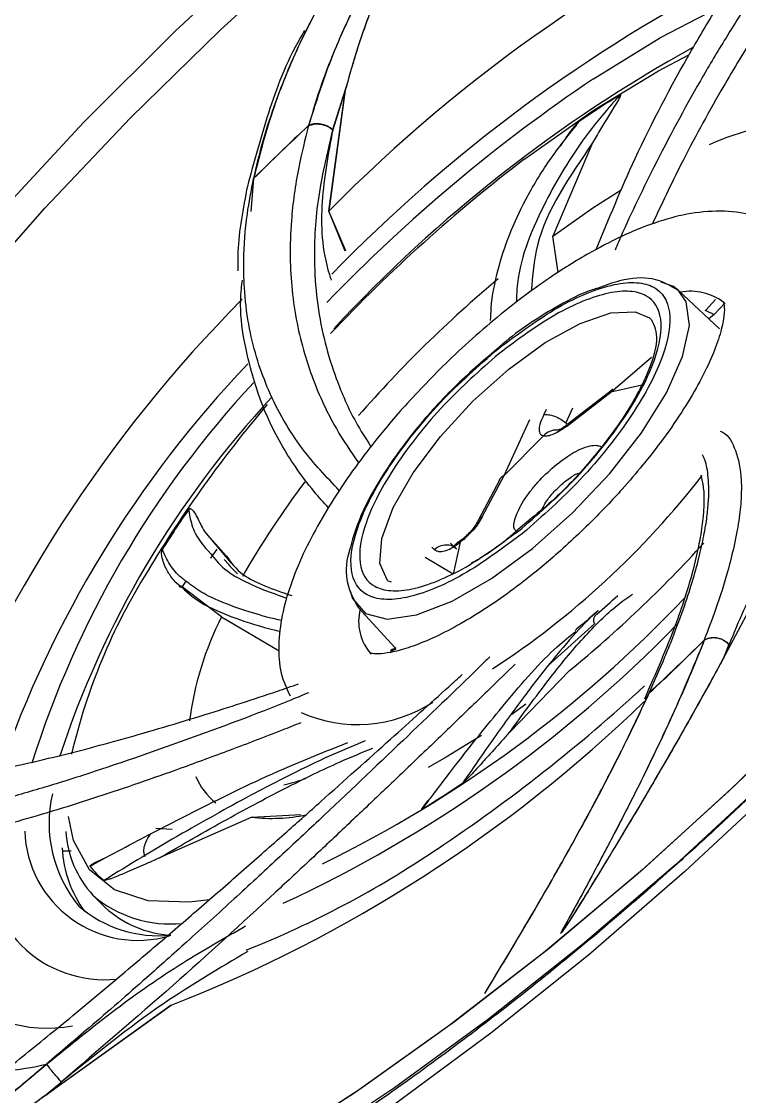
# Model space of a CAD drawing. Header units: inches. Extents: x 2 to 86, y -22 to 129.
# Drawn here: x 73.78 to 74.578, y 20.079 to 21.274 of the extents above; entities that cross this region are included whole.
import ezdxf

# ---------------------------------------------------------------- set-up
doc = ezdxf.new("R2010")
doc.units = ezdxf.units.IN
doc.header["$MEASUREMENT"] = 0
doc.layers.add('1', color=4, linetype='Continuous')
doc.layers.add('BDIM_CYAN', color=4, linetype='Continuous')

# ---------------------------------------------------------------- blocks, each defined once
blk = doc.blocks.new('2020 HS PILLOW')
at = {"layer": '1', "color": 2}
for points, knots in [([(5.8034, -0.0127), (5.5758, -0.0117), (5.1207, -0.0097), (4.4379, -0.0073), (3.7551, -0.0052), (3.0724, -0.0034), (2.3896, -0.0021), (1.7069, -0.001), (1.0241, -0.0003), (0.3414, 0), (-0.3414, 0), (-1.0241, -0.0003), (-1.7069, -0.001), (-2.3896, -0.0021), (-3.0724, -0.0034), (-3.7551, -0.0052), (-4.4379, -0.0073), (-5.1207, -0.0097), (-5.5758, -0.0117), (-5.8034, -0.0127)], [0, 0, 0, 0, 0.058824, 0.117648, 0.176472, 0.235295, 0.294119, 0.352942, 0.411765, 0.470588, 0.529412, 0.588235, 0.647058, 0.705881, 0.764705, 0.823528, 0.882352, 0.941176, 1, 1, 1, 1]), ([(5.8027, -0.0093), (4.0523, -0.005), (0.1838, 0.0045), (-3.6846, -0.0044), (-5.8027, -0.0093)], [0, 0, 0, 0, 0.452479, 1, 1, 1, 1])]:
    blk.add_open_spline(points, degree=3, knots=knots, dxfattribs=at)
blk = doc.blocks.new('2020 RHYTHM')
at = {"layer": 'BDIM_CYAN', "color": 3}
for p, q in [((71.7485, 20.0782), (71.767, 20.214)), ((71.7666, 20.2125), (71.7485, 20.0782)), ((71.767, 20.214), (71.7525, 20.1686)), ((71.7666, 20.2125), (71.7527, 20.1685)), ((72.0416, 20.154), (71.9972, 20.0505)), ((71.6648, 20.1145), (71.6615, 20.0779)), ((71.7666, 20.0335), (71.7485, 20.0782)), ((71.7672, 20.0342), (71.7485, 20.0782)), ((72.0032, 20.0098), (71.9972, 20.0505)), ((72.1826, 19.9473), (72.1371, 19.9898)), ((72.1669, 19.9677), (72.178, 19.9798)), ((72.1889, 19.9761), (72.1762, 19.963)), ((72.1048, 19.9594), (72.1071, 19.9572)), ((72.1762, 19.963), (72.1709, 19.9583)), ((72.062, 19.8768), (72.1072, 19.916)), ((72.0125, 19.8389), (72.062, 19.8768)), ((72.0641, 19.88), (72.0143, 19.8418)), ((72.098, 19.8851), (72.062, 19.8768)), ((71.9901, 19.8577), (71.9874, 19.8519)), ((72.0191, 19.8591), (72.0117, 19.8429)), ((71.9432, 19.7844), (71.9719, 19.8467)), ((72.0117, 19.8429), (72.0132, 19.8413)), ((71.9871, 19.8282), (71.9432, 19.7844)), ((71.9382, 19.7792), (71.9148, 19.735)), ((71.9188, 19.7382), (71.9432, 19.7844)), ((71.9733, 19.7365), (71.9562, 19.722)), ((71.61, 19.7219), (71.6397, 19.6869)), ((71.61, 19.7219), (71.6344, 19.695)), ((71.8837, 19.7092), (71.8907, 19.7025)), ((71.8945, 19.71), (71.8865, 19.6744)), ((71.863, 19.7047), (71.8656, 19.7021)), ((71.6319, 19.6908), (71.6377, 19.685)), ((71.6387, 19.6836), (71.6347, 19.6878)), ((71.6384, 19.6834), (71.6468, 19.6751)), ((71.8865, 19.6744), (71.8554, 19.6932)), ((71.5775, 19.6662), (71.5827, 19.662)), ((71.5821, 19.6613), (71.5834, 19.66)), ((71.6292, 19.6271), (71.5844, 19.6611)), ((71.5861, 19.6611), (71.5896, 19.6668)), ((71.8181, 19.6657), (71.8142, 19.6668)), ((72.2303, 19.6627), (72.1885, 19.5841)), ((71.7814, 19.637), (71.8217, 19.5932)), ((71.6292, 19.6271), (71.6931, 19.5893)), ((71.9918, 19.5726), (72.0439, 19.6197)), ((71.8168, 19.5888), (71.8231, 19.5917)), ((71.8229, 19.5925), (71.8202, 19.5912)), ((72.1877, 19.5826), (72.1933, 19.5966)), ((72.1885, 19.5841), (72.1934, 19.5965)), ((72.0159, 19.5675), (71.9494, 19.499)), ((71.9675, 19.5299), (71.9517, 19.5185)), ((71.6628, 19.4043), (71.5602, 19.3593)), ((71.6628, 19.4043), (71.7171, 19.4073)), ((71.5562, 19.3922), (71.5744, 19.3911)), ((71.462, 19.3665), (71.4531, 19.3668)), ((71.486, 19.3178), (71.4996, 19.304)), ((71.432, 19.0942), (71.5732, 19.1955)), ((71.5732, 19.1955), (71.4344, 19.0959)), ((71.432, 19.0942), (71.4508, 19.1099)), ((71.4344, 19.0959), (71.4509, 19.1098))]:
    blk.add_line(p, q, dxfattribs=at)
at = {"layer": 'BDIM_CYAN', "color": 3, "flags": 128}
for points in [[(70.8169, 19.1196), (70.8255, 19.1606), (70.8504, 19.2471), (70.8856, 19.3395), (70.9306, 19.4369), (70.9851, 19.5384), (71.0486, 19.643), (71.1203, 19.7496), (71.1997, 19.8574), (71.286, 19.9651), (71.3783, 20.0719), (71.4758, 20.1766), (71.5775, 20.2782), (71.6824, 20.3758), (71.7896, 20.4685), (71.8979, 20.5553), (72.0064, 20.6354), (72.1139, 20.708), (72.2196, 20.7724), (72.3223, 20.8281), (72.4211, 20.8745), (72.5149, 20.911), (72.603, 20.9375), (72.6683, 20.9511)], [(72.8413, 20.1813), (72.7779, 20.0768), (72.7061, 19.9701), (72.6267, 19.8624), (72.5404, 19.7546), (72.4481, 19.6479), (72.3506, 19.5432), (72.2489, 19.4415), (72.144, 19.3439), (72.0369, 19.2512), (71.9286, 19.1644)], [(72.7836, 20.8831), (72.8106, 20.8756), (72.8588, 20.8526), (72.8973, 20.8193), (72.9257, 20.7762), (72.9437, 20.7237), (72.9512, 20.6623), (72.948, 20.5927), (72.9341, 20.5156), (72.9098, 20.4317), (72.8753, 20.342), (72.8309, 20.2473), (72.7772, 20.1486), (72.7145, 20.0469), (72.6436, 19.9434), (72.5653, 19.839), (72.4802, 19.7347), (72.3893, 19.6318), (72.2936, 19.5312), (72.1939, 19.434), (72.0914, 19.3411), (71.9871, 19.2536)], [(72.7508, 20.8886), (72.8076, 20.8767), (72.8563, 20.8542), (72.8954, 20.8215), (72.9243, 20.779), (72.943, 20.727), (72.951, 20.6661), (72.9484, 20.5969), (72.9352, 20.5202), (72.9115, 20.4367), (72.8776, 20.3473), (72.8338, 20.2528), (72.7805, 20.1544), (72.7183, 20.0529), (72.6479, 19.9494), (72.57, 19.845), (72.4853, 19.7407), (72.3947, 19.6377), (72.2992, 19.5369), (72.1998, 19.4395), (72.0974, 19.3463), (71.9931, 19.2585)], [(72.8584, 20.2553), (72.8063, 20.1576), (72.7454, 20.0569), (72.6763, 19.9542), (72.5998, 19.8504), (72.5166, 19.7465), (72.4274, 19.6437), (72.3333, 19.543), (72.235, 19.4453), (72.1337, 19.3516), (72.0303, 19.2628), (71.9259, 19.1799), (71.8214, 19.1036), (71.718, 19.0347), (71.6166, 18.9739), (71.5182, 18.9218), (71.4239, 18.879), (71.3345, 18.8458)], [(72.8584, 20.2553), (72.8063, 20.1576), (72.7454, 20.0569), (72.6763, 19.9542), (72.5998, 19.8504), (72.5166, 19.7465), (72.4274, 19.6437), (72.3333, 19.543), (72.235, 19.4453), (72.1337, 19.3516), (72.0303, 19.2628), (71.9259, 19.1799), (71.8214, 19.1036), (71.718, 19.0347), (71.6166, 18.9739), (71.5182, 18.9218), (71.4239, 18.879), (71.3345, 18.8458)], [(70.8768, 19.0409), (70.8761, 19.0529), (70.8787, 19.122), (70.8919, 19.1988), (70.9156, 19.2823), (70.9496, 19.3717), (70.9934, 19.4661), (71.0467, 19.5646), (71.1088, 19.6661), (71.1793, 19.7696), (71.2572, 19.874), (71.3419, 19.9783), (71.4325, 20.0813), (71.528, 20.182), (71.6274, 20.2795), (71.7298, 20.3726), (71.8341, 20.4605)], [(72.0427, 20.2253), (72.1172, 20.2711), (72.1793, 20.3036)], [(72.0432, 20.1906), (72.1148, 20.2342), (72.1486, 20.2521)], [(71.9652, 20.1355), (71.9698, 20.1389), (72.0432, 20.1906)], [(71.9972, 20.0505), (72.0419, 20.0818), (72.0733, 20.1017)], [(72.1371, 19.9898), (72.1313, 19.9942), (72.1179, 19.9993)], [(71.7722, 19.6559), (71.7747, 19.6477), (71.789, 19.6309), (71.8132, 19.6246), (71.8459, 19.6293), (71.8853, 19.6446), (71.9291, 19.6696), (71.9746, 19.703), (72.0193, 19.7428), (72.0606, 19.7865), (72.096, 19.8318), (72.1236, 19.876), (72.1416, 19.9165), (72.1491, 19.951), (72.1456, 19.9774), (72.1371, 19.9898)], [(71.8143, 19.6668), (71.8135, 19.6676), (71.8051, 19.6866), (71.8073, 19.7143), (71.8199, 19.7486), (71.8421, 19.7872), (71.8724, 19.8276), (71.9086, 19.8669), (71.9484, 19.9025), (71.989, 19.932), (72.0276, 19.9533), (72.0617, 19.965), (72.0888, 19.9663), (72.1048, 19.9594)], [(72.0143, 19.8418), (72.0133, 19.8414), (72.0127, 19.8405), (72.0125, 19.8389)], [(71.8962, 19.7128), (71.8952, 19.7125), (71.8946, 19.7115), (71.8945, 19.71)], [(71.6238, 19.7022), (71.6168, 19.6922), (71.6167, 19.6922)], [(71.918, 19.4954), (71.8788, 19.4712), (71.8587, 19.4598)], [(71.6153, 19.3125), (71.5936, 19.31), (71.5474, 19.3114), (71.51, 19.3236), (71.4822, 19.346), (71.4647, 19.3784), (71.4589, 19.4051)], [(71.9871, 19.2536), (71.8819, 19.1723), (71.7772, 19.098), (71.6738, 19.0315), (71.5729, 18.9736), (71.4754, 18.9247), (71.3825, 18.8854), (71.295, 18.8561), (71.2139, 18.8371), (71.14, 18.8286), (71.0739, 18.8307), (71.0165, 18.8433), (70.9684, 18.8664), (70.9299, 18.8997), (70.9015, 18.9428), (70.8834, 18.9953), (70.8766, 19.0446)], [(71.9931, 19.2585), (71.888, 19.1768), (71.7832, 19.1021), (71.6797, 19.0351), (71.5786, 18.9767), (71.4809, 18.9272), (71.3877, 18.8874), (71.2999, 18.8575), (71.2184, 18.8379), (71.144, 18.8288), (71.0775, 18.8303), (71.0196, 18.8423), (70.9709, 18.8648), (70.9318, 18.8975), (70.9028, 18.94), (70.8842, 18.992), (70.8768, 19.0409)], [(71.9286, 19.1644), (71.8201, 19.0844), (71.7125, 19.0117), (71.6068, 18.9473), (71.5041, 18.8916), (71.4054, 18.8453), (71.3115, 18.8087), (71.2234, 18.7822), (71.142, 18.7662), (71.068, 18.7606), (71.0021, 18.7657), (70.9451, 18.7813), (70.8973, 18.8072), (70.8593, 18.8433), (70.8315, 18.8892), (70.8141, 18.9445), (70.8072, 19.0086), (70.8111, 19.0808), (70.8169, 19.1196)]]:
    blk.add_lwpolyline(points, dxfattribs=at)
at = {"layer": 'BDIM_CYAN', "color": 3}
for centre, radius, start, end in [((72.9651, 18.8806), 1.7072, 113.8931, 135.4504), ((73.0019, 18.7919), 1.7442, 117.2122, 135.7894), ((72.9311, 18.8556), 1.6056, 118.9824, 137.1584), ((73.0619, 18.7085), 1.8274, 123.8993, 136.0506), ((72.7391, 19.1284), 1.2685, 121.7313, 124.1488), ((73.5589, 18.2008), 2.6927, 132.9036, 134.7062), ((73.559, 18.2007), 2.6927, 132.9035, 134.706), ((72.2905, 19.8892), 0.2885, 91.8371, 114.4447), ((73.0438, 18.7203), 1.7793, 127.312, 136.6388), ((72.8356, 18.9298), 1.3999, 129.9652, 138.8591), ((72.1501, 19.9274), 0.0617, 52.7329, 100.3269), ((72.7304, 18.9074), 1.521, 135.1487, 159.3383), ((72.1537, 19.9304), 0.0395, 55.3306, 70.547), ((72.5567, 19.0508), 1.242, 136.3287, 160.9691), ((72.4767, 19.1313), 1.1096, 137.0158, 162.5183), ((72.4738, 19.1363), 1.0782, 136.9905, 161.8954), ((72.7565, 18.9503), 1.4116, 139.7087, 148.9831), ((72.001, 19.8169), 0.0179, 86.2219, 140.7655), ((71.4037, 20.3741), 0.9618, 303.1947, 322.1808), ((72.5146, 19.18), 0.9927, 143.0143, 150.2957), ((72.632, 19.032), 1.2614, 145.4853, 147.912), ((71.9215, 19.7305), 0.00821, 109.4621, 164.6284), ((71.1308, 20.6489), 1.3975, 309.299, 317.7444), ((72.1229, 19.3192), 0.6786, 148.1129, 166.7669), ((71.1251, 20.6143), 1.4041, 296.0249, 316.5167), ((71.3942, 20.3819), 0.9953, 310.9412, 312.7262), ((71.8357, 19.6219), 0.0542, 165.2341, 222.0208), ((71.9418, 19.467), 0.3512, 152.8903, 172.7441), ((71.0744, 20.6531), 1.4819, 294.8745, 315.7195), ((70.2713, 21.5151), 2.6927, 312.9036, 314.7062), ((70.2715, 21.5149), 2.6927, 312.9035, 314.706), ((70.8206, 20.9379), 1.8868, 303.7409, 312.6596), ((70.9927, 20.6778), 1.592, 291.3868, 314.0139), ((71.7802, 19.6602), 0.1528, 245.8257, 303.1927), ((71.6663, 19.4767), 0.0712, 202.1711, 232.4019), ((71.1853, 20.4925), 1.2685, 301.7313, 304.1486), ((71.5833, 19.398), 0.1459, 167.1648, 219.3509), ((71.6851, 19.5947), 0.1916, 263.3128, 281.476), ((71.5359, 19.3931), 0.1256, 181.9956, 286.3155), ((71.5692, 19.3947), 0.1132, 183.1687, 222.8485), ((71.4991, 19.355), 0.1313, 174.3063, 275.9314), ((71.5817, 19.3765), 0.1299, 182.7959, 216.3851), ((71.2521, 20.2766), 1.0972, 291.6226, 304.1828), ((71.4353, 19.3211), 0.1512, 165.2828, 280.6874), ((71.5528, 19.4044), 0.0887, 217.9443, 232.2056), ((71.5722, 19.4179), 0.1322, 229.3551, 275.6873), ((71.5591, 19.4085), 0.1359, 229.314, 275.6821), ((71.5799, 19.3926), 0.1195, 227.8006, 266.4621), ((71.3311, 19.5981), 0.4796, 276.7699, 282.4662)]:
    blk.add_arc(centre, radius, start, end, dxfattribs=at)
for points, knots in [([(72.1358, 21.042), (72.2348, 21.1271), (72.3338, 21.2072), (72.4576, 21.3009), (72.4825, 21.3193), (72.5319, 21.3554), (72.5564, 21.373), (72.6296, 21.4245), (72.6779, 21.4569), (72.7729, 21.519), (72.8196, 21.549), (72.9112, 21.6072), (72.9562, 21.6351), (73.0226, 21.6748), (73.0446, 21.6876), (73.0883, 21.7125), (73.11, 21.7246), (73.1741, 21.7592), (73.2156, 21.7803), (73.3369, 21.8374), (73.4132, 21.8674), (73.5211, 21.899), (73.556, 21.9073), (73.6067, 21.9162), (73.6233, 21.9185), (73.6559, 21.922), (73.6719, 21.9231), (73.7497, 21.9253), (73.8052, 21.9169), (73.8789, 21.8889), (73.9019, 21.8769), (73.9338, 21.8552), (73.9441, 21.8472), (73.9637, 21.8301), (73.9731, 21.8208), (74.0178, 21.7715), (74.0456, 21.7228), (74.0761, 21.6371), (74.0843, 21.6065), (74.0938, 21.5575), (74.0965, 21.5406), (74.1009, 21.506), (74.1026, 21.4882), (74.1087, 21.3974), (74.1057, 21.3189), (74.0899, 21.1939), (74.0827, 21.1509), (74.069, 21.0849), (74.064, 21.0626), (74.053, 21.0176), (74.047, 20.9948), (74.0341, 20.9493), (74.0272, 20.9264), (74.0125, 20.8807), (74.0047, 20.8579), (73.98, 20.7889), (73.9618, 20.7424), (73.9016, 20.6002), (73.8544, 20.502), (73.7862, 20.3749), (73.772, 20.3492), (73.7431, 20.2978), (73.7282, 20.2721), (73.6826, 20.1947), (73.6508, 20.143), (73.551, 19.987), (73.4789, 19.8823), (73.4011, 19.7766)], [0, 0, 0, 0, 0.0625, 0.0625, 0.078125, 0.078125, 0.09375, 0.09375, 0.125, 0.125, 0.15625, 0.15625, 0.1875, 0.1875, 0.203125, 0.203125, 0.21875, 0.21875, 0.25, 0.25, 0.3125, 0.3125, 0.34375, 0.34375, 0.359375, 0.359375, 0.375, 0.375, 0.4375, 0.4375, 0.46875, 0.46875, 0.484375, 0.484375, 0.5, 0.5, 0.5625, 0.5625, 0.59375, 0.59375, 0.609375, 0.609375, 0.625, 0.625, 0.6875, 0.6875, 0.71875, 0.71875, 0.734375, 0.734375, 0.75, 0.75, 0.765625, 0.765625, 0.78125, 0.78125, 0.8125, 0.8125, 0.875, 0.875, 0.890625, 0.890625, 0.90625, 0.90625, 0.9375, 0.9375, 1, 1, 1, 1]), ([(72.4427, 20.5939), (72.4267, 20.5772), (72.3896, 20.5386), (72.3398, 20.4809), (72.2941, 20.4232), (72.256, 20.3715), (72.2208, 20.3201), (72.1891, 20.2703), (72.1512, 20.2065), (72.1114, 20.1318), (72.0809, 20.0687), (72.0678, 20.0378), (72.0665, 20.0349)], [0, 0, 0, 0, 0.101476, 0.235233, 0.331877, 0.422404, 0.515355, 0.605274, 0.682257, 0.84497, 0.985015, 1, 1, 1, 1]), ([(71.5382, 18.3484), (71.544, 18.3506), (71.5997, 18.3715), (71.7036, 18.4247), (71.8462, 18.5047), (71.9817, 18.5911), (72.12, 18.6881), (72.2599, 18.7957), (72.3989, 18.9117), (72.5345, 19.0341), (72.6655, 19.1615), (72.802, 19.3046), (72.9405, 19.4626), (73.0747, 19.6319), (73.1925, 19.7973), (73.2951, 19.9597), (73.3823, 20.1197), (73.4465, 20.263), (73.4897, 20.3875), (73.517, 20.4947), (73.5234, 20.5584), (73.5266, 20.5906)], [0, 0, 0, 0, 0.0073901, 0.0713705, 0.1213838, 0.1714028, 0.2224802, 0.2735635, 0.3246409, 0.3757242, 0.4257375, 0.4757565, 0.5397318, 0.6019622, 0.6623234, 0.7226795, 0.7849099, 0.8488903, 0.8989036, 0.9489226, 1, 1, 1, 1]), ([(72.0456, 20.0355), (72.0594, 20.0692), (72.0898, 20.1433), (72.1385, 20.2356), (72.1843, 20.3124), (72.2215, 20.3695), (72.2601, 20.4239), (72.3043, 20.4814), (72.3486, 20.5346), (72.3817, 20.5706), (72.3957, 20.5859)], [0, 0, 0, 0, 0.175089, 0.384276, 0.482501, 0.583706, 0.692187, 0.781718, 0.907352, 1, 1, 1, 1]), ([(72.4595, 20.5751), (72.4324, 20.5465), (72.3791, 20.4901), (72.3144, 20.409), (72.2626, 20.3373), (72.2216, 20.275), (72.1802, 20.2061), (72.1417, 20.1356), (72.1182, 20.0858), (72.1078, 20.0636)], [0, 0, 0, 0, 0.188234, 0.370812, 0.490548, 0.609269, 0.727356, 0.878522, 1, 1, 1, 1]), ([(71.9049, 20.5112), (71.8889, 20.4892), (71.8569, 20.4452), (71.8177, 20.3824), (71.7851, 20.3236), (71.76, 20.2707), (71.7399, 20.2204), (71.7305, 20.1889), (71.7258, 20.1733)], [0, 0, 0, 0, 0.192909, 0.386631, 0.548009, 0.709745, 0.856105, 1, 1, 1, 1]), ([(71.9049, 20.5112), (71.881, 20.4778), (71.8356, 20.4142), (71.7845, 20.3237), (71.7478, 20.244), (71.7329, 20.1957), (71.7259, 20.1731)], [0, 0, 0, 0, 0.292679, 0.556946, 0.792739, 1, 1, 1, 1]), ([(71.9049, 20.5112), (71.9049, 20.5113), (71.905, 20.5113), (71.9051, 20.5114), (71.9051, 20.5114), (71.9052, 20.5114), (71.9052, 20.5113), (71.9052, 20.5112), (71.9051, 20.5108), (71.9042, 20.5089), (71.9011, 20.504), (71.8955, 20.495), (71.889, 20.4847), (71.8823, 20.474), (71.8763, 20.4641), (71.8697, 20.4532), (71.8628, 20.4414), (71.8526, 20.4235), (71.8395, 20.3995), (71.8216, 20.3638), (71.8013, 20.3185), (71.7816, 20.2661), (71.7714, 20.2296), (71.7666, 20.2125)], [0, 0, 0, 0, 0.000488, 0.0007, 0.000907, 0.001121, 0.001355, 0.001914, 0.003532, 0.005918, 0.023647, 0.05472, 0.099082, 0.129606, 0.163252, 0.199986, 0.239766, 0.282552, 0.37952, 0.4809, 0.638236, 0.830506, 1, 1, 1, 1]), ([(71.9049, 20.5112), (71.9049, 20.5113), (71.905, 20.5113), (71.905, 20.5114), (71.9051, 20.5114), (71.9052, 20.5114), (71.9052, 20.5114), (71.9052, 20.5113), (71.9052, 20.5111), (71.905, 20.5107), (71.9038, 20.5082), (71.901, 20.5037), (71.8967, 20.4969), (71.8916, 20.4888), (71.8844, 20.4772), (71.875, 20.462), (71.8637, 20.443), (71.8474, 20.4143), (71.8248, 20.3712), (71.8007, 20.3172), (71.7807, 20.2629), (71.7713, 20.2294), (71.767, 20.214)], [0, 0, 0, 0, 0.000296, 0.000557, 0.000798, 0.001036, 0.001288, 0.001571, 0.002264, 0.004305, 0.007322, 0.029667, 0.051093, 0.078872, 0.112962, 0.169577, 0.234058, 0.306257, 0.459547, 0.666731, 0.846468, 1, 1, 1, 1]), ([(71.8207, 20.4446), (71.8117, 20.4312), (71.7927, 20.403), (71.7679, 20.3626), (71.7436, 20.3198), (71.7207, 20.2753), (71.7015, 20.2321), (71.6859, 20.1912), (71.6737, 20.1536), (71.6676, 20.1275), (71.6647, 20.1146)], [0, 0, 0, 0, 0.118974, 0.250213, 0.359051, 0.500276, 0.64972, 0.750182, 0.876723, 1, 1, 1, 1]), ([(71.8207, 20.4446), (71.785, 20.3882), (71.7314, 20.3036), (71.685, 20.1934), (71.6715, 20.1408), (71.6648, 20.1145)], [0, 0, 0, 0, 0.499972, 0.750041, 1, 1, 1, 1]), ([(71.7214, 20.2789), (71.7199, 20.2763), (71.7012, 20.245), (71.6798, 20.1865), (71.6651, 20.1326), (71.6578, 20.1056)], [0, 0, 0, 0, 0.043492, 0.521525, 1, 1, 1, 1]), ([(72.072, 20.2073), (72.0714, 20.2067), (72.0699, 20.205), (72.0653, 20.1999), (72.0512, 20.1837), (72.021, 20.1455), (71.9823, 20.0794), (71.9578, 20.0181), (71.9569, 19.9819), (71.9567, 19.9769)], [0, 0, 0, 0, 0.009203, 0.024584, 0.073695, 0.241399, 0.555095, 0.938609, 1, 1, 1, 1]), ([(72.072, 20.2073), (72.0721, 20.2073), (72.0722, 20.2074), (72.0725, 20.2075), (72.0726, 20.2075), (72.0727, 20.2073), (72.0726, 20.2066), (72.0713, 20.2037), (72.0639, 20.1911), (72.0533, 20.1741), (72.0445, 20.1591), (72.0416, 20.154)], [0, 0, 0, 0, 0.005486, 0.011027, 0.016042, 0.021524, 0.030897, 0.060168, 0.194769, 0.728714, 1, 1, 1, 1]), ([(71.7258, 20.1733), (71.7219, 20.1577), (71.7128, 20.1215), (71.7064, 20.0728), (71.7048, 20.0275), (71.7071, 19.9896), (71.7124, 19.9539), (71.7204, 19.9213), (71.7338, 19.8816), (71.7527, 19.8404), (71.7728, 19.8108), (71.7813, 19.7983)], [0, 0, 0, 0, 0.105226, 0.243925, 0.34414, 0.438013, 0.534398, 0.62764, 0.707467, 0.876192, 1, 1, 1, 1]), ([(71.7525, 20.1686), (71.7507, 20.17), (71.747, 20.1729), (71.7395, 20.1752), (71.7318, 20.1755), (71.7278, 20.174), (71.7258, 20.1733)], [0, 0, 0, 0, 0.24063, 0.5, 0.75937, 1, 1, 1, 1]), ([(71.7259, 20.1731), (71.7279, 20.1739), (71.7321, 20.1754), (71.7397, 20.175), (71.7472, 20.1727), (71.7509, 20.1699), (71.7527, 20.1685)], [0, 0, 0, 0, 0.243747, 0.504295, 0.76245, 1, 1, 1, 1]), ([(71.9282, 19.9567), (71.9284, 19.9613), (71.9289, 19.9801), (71.9355, 20.0119), (71.9484, 20.0523), (71.9674, 20.0929), (71.993, 20.1355), (72.0155, 20.1637), (72.0271, 20.1782)], [0, 0, 0, 0, 0.059264, 0.245423, 0.414038, 0.590091, 0.789716, 1, 1, 1, 1]), ([(72.0059, 20.1505), (72.0083, 20.1541), (72.0126, 20.1605), (72.0184, 20.1684), (72.0225, 20.1735), (72.0249, 20.1762), (72.0263, 20.1776), (72.0269, 20.1781), (72.0271, 20.1782)], [0, 0, 0, 0, 0.379982, 0.671425, 0.839542, 0.932874, 0.98315, 1, 1, 1, 1]), ([(71.7525, 20.1686), (71.7463, 20.1421), (71.7339, 20.0899), (71.7311, 20.0258), (71.7353, 19.9736), (71.7435, 19.9315), (71.7573, 19.888), (71.7741, 19.8493), (71.7894, 19.8253), (71.7952, 19.8162)], [0, 0, 0, 0, 0.193831, 0.381836, 0.505133, 0.627383, 0.748981, 0.904641, 1, 1, 1, 1]), ([(71.7527, 20.1685), (71.7477, 20.1421), (71.7379, 20.0897), (71.7405, 20.0332), (71.7503, 20.0034), (71.751, 20.0013)], [0, 0, 0, 0, 0.485245, 0.963035, 1, 1, 1, 1]), ([(72.0416, 20.154), (72.0159, 20.1168), (71.9793, 20.0638), (71.9747, 20.0063), (71.9734, 19.9891)], [0, 0, 0, 0, 0.701987, 1, 1, 1, 1]), ([(71.76, 19.7676), (71.7457, 19.7827), (71.7138, 19.8164), (71.6859, 19.8659), (71.6686, 19.9117), (71.6594, 19.9481), (71.6544, 19.9855), (71.6532, 20.0278), (71.6562, 20.07), (71.6621, 20.1013), (71.6647, 20.1146)], [0, 0, 0, 0, 0.171215, 0.381384, 0.48007, 0.581751, 0.690741, 0.780693, 0.906917, 1, 1, 1, 1]), ([(71.6579, 20.1062), (71.6531, 20.0813), (71.6468, 20.0488), (71.6471, 20.0188), (71.6472, 20.0118)], [0, 0, 0, 0, 0.765615, 1, 1, 1, 1]), ([(71.8382, 18.4856), (71.8445, 18.4891), (71.8944, 18.5172), (71.9923, 18.5813), (72.1303, 18.6775), (72.2703, 18.7853), (72.4092, 18.9012), (72.5449, 19.0237), (72.6758, 19.1511), (72.8124, 19.2942), (72.9508, 19.4521), (73.0851, 19.6215), (73.2027, 19.7868), (73.3063, 19.9496), (73.3609, 20.0536), (73.3887, 20.1064)], [0, 0, 0, 0, 0.010844, 0.08541, 0.161554, 0.237707, 0.313851, 0.390004, 0.464561, 0.539127, 0.634499, 0.727269, 0.817253, 0.90723, 1, 1, 1, 1]), ([(72.2395, 20.0622), (72.2339, 20.0656), (72.2184, 20.0754), (72.1877, 20.0791), (72.1521, 20.0768), (72.1154, 20.0674), (72.0787, 20.053), (72.0387, 20.0326), (71.9989, 20.008), (71.9623, 19.9817), (71.9304, 19.9562), (71.9005, 19.9303), (71.8808, 19.9112), (71.8713, 19.9021)], [0, 0, 0, 0, 0.057341, 0.161941, 0.272342, 0.372801, 0.472794, 0.570012, 0.684887, 0.772862, 0.8435, 0.925135, 1, 1, 1, 1]), ([(71.7481, 19.7485), (71.7427, 19.7544), (71.7292, 19.7689), (71.7117, 19.7927), (71.6948, 19.8193), (71.6812, 19.8461), (71.6697, 19.8741), (71.6564, 19.9209), (71.6474, 19.9623), (71.6519, 19.9982), (71.6523, 20.0015)], [0, 0, 0, 0, 0.0869113, 0.2147462, 0.326136, 0.4375162, 0.549065, 0.6609969, 0.9681722, 1, 1, 1, 1]), ([(71.9366, 19.9252), (71.959, 19.9419), (71.9935, 19.9675), (72.0363, 19.988), (72.0664, 19.9977), (72.0915, 19.9998), (72.116, 19.9932), (72.1312, 19.9692), (72.1247, 19.9276), (72.1065, 19.8865), (72.0857, 19.8514), (72.0592, 19.8153), (72.0197, 19.7691), (71.9858, 19.7393), (71.9638, 19.7199)], [0, 0, 0, 0, 0.119728, 0.18418, 0.25, 0.31582, 0.380272, 0.5, 0.619728, 0.68418, 0.75, 0.81582, 0.880272, 1, 1, 1, 1]), ([(72.1371, 19.9898), (72.1281, 19.9952), (72.1111, 20.0055), (72.0782, 20.0037), (72.0557, 19.9956), (72.0477, 19.9926)], [0, 0, 0, 0, 0.418932, 0.791483, 1, 1, 1, 1]), ([(72.0477, 19.9926), (72.0433, 19.9913), (72.0284, 19.9867), (71.9926, 19.967), (71.9584, 19.9456), (71.9371, 19.9264), (71.9349, 19.9244)], [0, 0, 0, 0, 0.128943, 0.436784, 0.941651, 1, 1, 1, 1]), ([(71.963, 19.7255), (71.9839, 19.7439), (72.0159, 19.772), (72.0532, 19.8157), (72.0783, 19.8498), (72.098, 19.883), (72.1151, 19.9219), (72.1213, 19.9612), (72.1069, 19.9839), (72.0838, 19.9901), (72.06, 19.9881), (72.0316, 19.979), (71.9911, 19.9596), (71.9585, 19.9354), (71.9373, 19.9196)], [0, 0, 0, 0, 0.119728, 0.18418, 0.25, 0.31582, 0.380272, 0.5, 0.619728, 0.68418, 0.75, 0.81582, 0.880272, 1, 1, 1, 1]), ([(72.1873, 19.9767), (72.1872, 19.9768), (72.1869, 19.9773), (72.1884, 19.9721), (72.1876, 19.959), (72.1831, 19.9393), (72.1737, 19.9143), (72.1595, 19.8856), (72.1406, 19.8541), (72.1195, 19.8238), (72.0971, 19.7952), (72.0716, 19.7652), (72.0515, 19.7445), (72.0397, 19.7324)], [0, 0, 0, 0, 0.034686, 0.12969, 0.221453, 0.317508, 0.41751, 0.519472, 0.619258, 0.723455, 0.801709, 0.88373, 1, 1, 1, 1]), ([(72.1071, 19.9572), (72.1101, 19.951), (72.1159, 19.939), (72.1045, 19.8986), (72.0786, 19.8509), (72.0426, 19.8034), (72.0061, 19.7633), (71.9821, 19.7437), (71.9733, 19.7365)], [0, 0, 0, 0, 0.207492, 0.398544, 0.574902, 0.743819, 0.905618, 1, 1, 1, 1]), ([(71.9349, 19.9244), (71.919, 19.9108), (71.8857, 19.8823), (71.8384, 19.8292), (71.8034, 19.779), (71.7805, 19.7343), (71.7743, 19.7119), (71.7711, 19.7001)], [0, 0, 0, 0, 0.201734, 0.421629, 0.673316, 0.828356, 1, 1, 1, 1]), ([(71.9638, 19.7199), (71.9413, 19.7033), (71.9069, 19.6777), (71.864, 19.6572), (71.834, 19.6475), (71.8089, 19.6454), (71.7844, 19.652), (71.7692, 19.676), (71.7757, 19.7175), (71.7939, 19.7587), (71.8146, 19.7938), (71.8412, 19.8299), (71.8806, 19.8761), (71.9145, 19.9059), (71.9366, 19.9252)], [0, 0, 0, 0, 0.119728, 0.18418, 0.25, 0.31582, 0.380272, 0.5, 0.619728, 0.68418, 0.75, 0.81582, 0.880272, 1, 1, 1, 1]), ([(71.9373, 19.9196), (71.9165, 19.9013), (71.8844, 19.8731), (71.8471, 19.8295), (71.822, 19.7953), (71.8024, 19.7622), (71.7852, 19.7233), (71.7791, 19.684), (71.7934, 19.6613), (71.8166, 19.6551), (71.8403, 19.6571), (71.8687, 19.6662), (71.9092, 19.6856), (71.9418, 19.7098), (71.963, 19.7255)], [0, 0, 0, 0, 0.119728, 0.18418, 0.25, 0.31582, 0.380272, 0.5, 0.619728, 0.68418, 0.75, 0.81582, 0.880272, 1, 1, 1, 1]), ([(71.8713, 19.9021), (71.8554, 19.8856), (71.8331, 19.8626), (71.8036, 19.8275), (71.7805, 19.7978), (71.7563, 19.763), (71.735, 19.7277), (71.7172, 19.6924), (71.7037, 19.6579), (71.6948, 19.6243), (71.6918, 19.592), (71.6942, 19.563), (71.7019, 19.5464), (71.7052, 19.5394)], [0, 0, 0, 0, 0.132086, 0.184842, 0.271371, 0.359107, 0.451311, 0.545464, 0.640902, 0.737383, 0.83496, 0.93101, 1, 1, 1, 1]), ([(72.0641, 19.88), (72.0636, 19.8798), (72.0624, 19.8795), (72.0622, 19.8779), (72.062, 19.8768)], [0, 0, 0, 0, 0.350255, 1, 1, 1, 1]), ([(71.9874, 19.8519), (71.9856, 19.8481), (71.9827, 19.842), (71.9818, 19.8348), (71.9829, 19.8299), (71.9857, 19.8287), (71.9871, 19.8282)], [0, 0, 0, 0, 0.3170046, 0.5112979, 0.7569249, 1, 1, 1, 1]), ([(71.9874, 19.8519), (71.989, 19.852), (71.9925, 19.8522), (71.9993, 19.8504), (72.0062, 19.8471), (72.0099, 19.8443), (72.0117, 19.8429)], [0, 0, 0, 0, 0.2410664, 0.5, 0.7589336, 1, 1, 1, 1]), ([(72.0125, 19.8389), (72.01, 19.8371), (72.005, 19.8334), (71.9979, 19.8299), (71.9917, 19.8278), (71.9886, 19.828), (71.9871, 19.8282)], [0, 0, 0, 0, 0.249864, 0.499991, 0.749866, 1, 1, 1, 1]), ([(72.013, 19.8408), (72.012, 19.8399), (72.0095, 19.8379), (72.0062, 19.8358), (72.0035, 19.8346), (72.0026, 19.8346), (72.0022, 19.8347)], [0, 0, 0, 0, 0.199577, 0.478615, 0.745049, 1, 1, 1, 1]), ([(72.1835, 19.8334), (72.1846, 19.8329), (72.1925, 19.8295), (72.2013, 19.8131), (72.2072, 19.7868), (72.2069, 19.7585), (72.2044, 19.734), (72.1992, 19.7068), (72.1909, 19.674), (72.1802, 19.6397), (72.1699, 19.6127), (72.1656, 19.6013)], [0, 0, 0, 0, 0.028481, 0.220014, 0.417808, 0.510683, 0.606377, 0.70895, 0.793606, 0.912397, 1, 1, 1, 1]), ([(72.0015, 19.7966), (72.0079, 19.8014), (72.0179, 19.8088), (72.0303, 19.8147), (72.0389, 19.8174), (72.0461, 19.8182), (72.0494, 19.8169), (72.0511, 19.8163)], [0, 0, 0, 0, 0.317768, 0.49053, 0.663557, 0.836319, 1, 1, 1, 1]), ([(72.1044, 19.5426), (72.1104, 19.5561), (72.1244, 19.5874), (72.1397, 19.6271), (72.1514, 19.6622), (72.1592, 19.6899), (72.1649, 19.7146), (72.1685, 19.7355), (72.171, 19.7592), (72.1707, 19.7819), (72.1679, 19.7987), (72.1647, 19.8053), (72.1638, 19.8071)], [0, 0, 0, 0, 0.097826, 0.226773, 0.319941, 0.407213, 0.49682, 0.583505, 0.657719, 0.81458, 0.949589, 1, 1, 1, 1]), ([(71.9565, 19.7222), (71.9557, 19.7232), (71.9528, 19.7266), (71.9552, 19.7368), (71.9602, 19.7485), (71.9663, 19.7586), (71.9739, 19.769), (71.9853, 19.7823), (71.9951, 19.791), (72.0015, 19.7966)], [0, 0, 0, 0, 0.092729, 0.309968, 0.428076, 0.546364, 0.664472, 0.78276, 1, 1, 1, 1]), ([(71.9382, 19.7792), (71.9382, 19.7794), (71.9384, 19.7803), (71.9396, 19.7824), (71.9418, 19.7836), (71.9432, 19.7844)], [0, 0, 0, 0, 0.063626, 0.393607, 1, 1, 1, 1]), ([(72.0104, 19.7772), (72.0145, 19.7803), (72.02, 19.7846), (72.0246, 19.7862), (72.0257, 19.7867)], [0, 0, 0, 0, 0.7436617, 1, 1, 1, 1]), ([(72.1616, 19.7847), (72.1628, 19.7803), (72.1651, 19.7716), (72.1655, 19.7547), (72.1643, 19.7353), (72.1607, 19.7104), (72.1519, 19.6723), (72.134, 19.6157), (72.1114, 19.5639), (72.0991, 19.5356)], [0, 0, 0, 0, 0.12438, 0.242532, 0.328959, 0.439554, 0.588275, 0.775091, 1, 1, 1, 1]), ([(71.9855, 19.7469), (71.9868, 19.7494), (71.9897, 19.7556), (71.9987, 19.7668), (72.0065, 19.7737), (72.0104, 19.7772)], [0, 0, 0, 0, 0.259312, 0.629656, 1, 1, 1, 1]), ([(71.5926, 19.7467), (71.5927, 19.7468), (71.5928, 19.747), (71.5931, 19.7472), (71.5934, 19.7474), (71.5937, 19.7476), (71.5944, 19.7476), (71.5961, 19.7469), (71.6002, 19.7414), (71.6046, 19.7325), (71.6087, 19.7246), (71.61, 19.7219)], [0, 0, 0, 0, 0.005501, 0.011055, 0.016084, 0.02158, 0.030977, 0.060324, 0.195274, 0.730604, 1, 1, 1, 1]), ([(71.5926, 19.7467), (71.5927, 19.7463), (71.5928, 19.7454), (71.5931, 19.7426), (71.5946, 19.734), (71.5997, 19.7165), (71.6122, 19.7025), (71.6199, 19.694)], [0, 0, 0, 0, 0.018154, 0.048491, 0.145357, 0.476135, 1, 1, 1, 1]), ([(72.0397, 19.7324), (72.0248, 19.7182), (72.004, 19.6984), (71.9725, 19.6724), (71.9464, 19.6524), (71.9164, 19.632), (71.8873, 19.6148), (71.86, 19.6014), (71.8361, 19.5922), (71.8167, 19.5871), (71.8026, 19.5856), (71.7946, 19.5866), (71.7941, 19.5869), (71.7939, 19.587)], [0, 0, 0, 0, 0.140643, 0.196762, 0.288214, 0.380029, 0.474944, 0.569561, 0.66228, 0.751968, 0.838442, 0.923334, 1, 1, 1, 1]), ([(71.9188, 19.7382), (71.9174, 19.7359), (71.9147, 19.7311), (71.9088, 19.7236), (71.902, 19.7163), (71.897, 19.7121), (71.8945, 19.71)], [0, 0, 0, 0, 0.249863, 0.499991, 0.749866, 1, 1, 1, 1]), ([(71.9136, 19.7328), (71.9127, 19.7312), (71.9108, 19.7279), (71.9066, 19.7226), (71.9016, 19.7173), (71.898, 19.7143), (71.8961, 19.7128)], [0, 0, 0, 0, 0.247338, 0.496441, 0.747323, 1, 1, 1, 1]), ([(71.9562, 19.722), (71.9522, 19.7185), (71.9361, 19.7045), (71.9187, 19.6928), (71.9074, 19.6871), (71.9067, 19.6867)], [0, 0, 0, 0, 0.235509, 0.954124, 1, 1, 1, 1]), ([(71.8656, 19.7021), (71.8665, 19.7014), (71.8683, 19.7001), (71.8728, 19.6996), (71.8787, 19.7006), (71.8864, 19.704), (71.8918, 19.708), (71.8945, 19.71)], [0, 0, 0, 0, 0.168973, 0.334711, 0.541495, 0.770886, 1, 1, 1, 1]), ([(71.8656, 19.7021), (71.8675, 19.7035), (71.8714, 19.7064), (71.8786, 19.7078), (71.8856, 19.7066), (71.8891, 19.7038), (71.8907, 19.7025)], [0, 0, 0, 0, 0.241066, 0.5, 0.758934, 1, 1, 1, 1]), ([(71.8953, 19.7125), (71.8936, 19.7112), (71.8902, 19.7085), (71.8875, 19.7064), (71.8878, 19.706), (71.8879, 19.7058)], [0, 0, 0, 0, 0.390199, 0.740607, 1, 1, 1, 1]), ([(71.5775, 19.6662), (71.5759, 19.6682), (71.5715, 19.6734), (71.5669, 19.6814), (71.5638, 19.6894), (71.5627, 19.6946), (71.5624, 19.698), (71.5626, 19.7001), (71.5629, 19.7013), (71.5632, 19.7019), (71.5633, 19.702)], [0, 0, 0, 0, 0.191801, 0.519634, 0.729787, 0.856818, 0.93009, 0.970764, 0.992671, 1, 1, 1, 1]), ([(71.5944, 19.6632), (71.5911, 19.6656), (71.5815, 19.6723), (71.5707, 19.6852), (71.5658, 19.6963), (71.5633, 19.702)], [0, 0, 0, 0, 0.2064206, 0.5911039, 1, 1, 1, 1]), ([(71.6344, 19.695), (71.6395, 19.6877), (71.6517, 19.67), (71.6865, 19.6578), (71.7071, 19.6507)], [0, 0, 0, 0, 0.410372, 1, 1, 1, 1]), ([(71.7711, 19.7001), (71.771, 19.6999), (71.7666, 19.686), (71.7672, 19.6619), (71.7765, 19.6456), (71.7814, 19.6371)], [0, 0, 0, 0, 0.0077674, 0.4798137, 1, 1, 1, 1]), ([(72.2484, 19.6972), (72.2405, 19.6879), (72.2221, 19.6661), (72.2038, 19.6218), (72.1934, 19.5965)], [0, 0, 0, 0, 0.429129, 1, 1, 1, 1]), ([(71.6199, 19.694), (71.6211, 19.6924), (71.6316, 19.678), (71.6589, 19.6629), (71.693, 19.651), (71.7018, 19.6479)], [0, 0, 0, 0, 0.084913, 0.761976, 1, 1, 1, 1]), ([(71.5827, 19.662), (71.5896, 19.6556), (71.6045, 19.6418), (71.6422, 19.6259), (71.6736, 19.6158), (71.6927, 19.6115), (71.6946, 19.611)], [0, 0, 0, 0, 0.305035, 0.658086, 0.96642, 1, 1, 1, 1]), ([(71.6957, 19.6231), (71.6932, 19.6236), (71.6785, 19.627), (71.6532, 19.6344), (71.6247, 19.6451), (71.6048, 19.6551), (71.5971, 19.6611), (71.5944, 19.6632)], [0, 0, 0, 0, 0.053837, 0.316243, 0.638643, 0.873708, 1, 1, 1, 1]), ([(72.0506, 19.6237), (72.0567, 19.6294), (72.0688, 19.6407), (72.0803, 19.6484), (72.086, 19.6522)], [0, 0, 0, 0, 0.504088, 1, 1, 1, 1]), ([(72.0479, 19.6339), (72.0474, 19.6335), (72.0395, 19.6274), (72.0218, 19.6084), (71.9938, 19.576), (71.9617, 19.5339), (71.9292, 19.4889), (71.9074, 19.4573), (71.8974, 19.4427)], [0, 0, 0, 0, 0.012304, 0.184256, 0.390401, 0.604955, 0.817396, 1, 1, 1, 1]), ([(71.9494, 19.499), (71.9639, 19.5187), (71.9926, 19.5578), (72.0257, 19.5984), (72.0442, 19.6172), (72.0506, 19.6237)], [0, 0, 0, 0, 0.398864, 0.792444, 1, 1, 1, 1]), ([(72.0478, 19.634), (72.0421, 19.6289), (72.0334, 19.6213), (72.0249, 19.6144), (72.022, 19.612)], [0, 0, 0, 0, 0.6598075, 1, 1, 1, 1]), ([(72.0463, 19.6301), (72.0455, 19.6294), (72.0439, 19.6279), (72.0427, 19.6255), (72.0424, 19.6235), (72.0425, 19.6221), (72.043, 19.6208), (72.0436, 19.6201), (72.0439, 19.6197)], [0, 0, 0, 0, 0.27767, 0.532627, 0.651875, 0.767289, 0.882123, 1, 1, 1, 1]), ([(71.8525, 19.4136), (71.853, 19.4143), (71.8544, 19.4162), (71.8585, 19.4217), (71.8714, 19.439), (71.901, 19.4778), (71.948, 19.536), (71.9915, 19.5863), (72.016, 19.6055), (72.0229, 19.6109)], [0, 0, 0, 0, 0.008456, 0.022588, 0.067714, 0.221811, 0.510054, 0.862448, 1, 1, 1, 1]), ([(72.1656, 19.6013), (72.1594, 19.5861), (72.1479, 19.5574), (72.1254, 19.5069), (72.1011, 19.4558), (72.0762, 19.4064), (72.0532, 19.3623), (72.0305, 19.3199), (72.0138, 19.2895), (72.0058, 19.275)], [0, 0, 0, 0, 0.164615, 0.309415, 0.499757, 0.641868, 0.74981, 0.881002, 1, 1, 1, 1]), ([(72.1657, 19.6011), (72.161, 19.5893), (72.1546, 19.5734), (72.1426, 19.5452), (72.1321, 19.5216), (72.118, 19.4912), (72.1039, 19.4617), (72.0861, 19.4258), (72.0655, 19.3856), (72.0447, 19.3462), (72.0247, 19.3091), (72.0124, 19.2869), (72.0058, 19.275)], [0, 0, 0, 0, 0.128921, 0.173174, 0.289807, 0.364294, 0.464776, 0.565061, 0.689177, 0.817314, 0.902349, 1, 1, 1, 1]), ([(72.1656, 19.6013), (72.1675, 19.6023), (72.1705, 19.6038), (72.1755, 19.6043), (72.1795, 19.604), (72.1835, 19.603), (72.1885, 19.6009), (72.1914, 19.5983), (72.1933, 19.5966)], [0, 0, 0, 0, 0.234643, 0.36249, 0.494052, 0.626491, 0.756856, 1, 1, 1, 1]), ([(72.1657, 19.6011), (72.1667, 19.6017), (72.1686, 19.6028), (72.1722, 19.6038), (72.1761, 19.6042), (72.1802, 19.6038), (72.1842, 19.6027), (72.1889, 19.6005), (72.1916, 19.5981), (72.1934, 19.5965)], [0, 0, 0, 0, 0.121409, 0.2491029, 0.3807278, 0.5134447, 0.6442727, 0.7704747, 1, 1, 1, 1]), ([(71.8202, 19.5909), (71.8196, 19.591), (71.8182, 19.5912), (71.8173, 19.5898), (71.8168, 19.5888)], [0, 0, 0, 0, 0.355288, 1, 1, 1, 1]), ([(71.9273, 19.5828), (71.9234, 19.5789), (71.8932, 19.5491), (71.8301, 19.489), (71.7546, 19.4171), (71.6912, 19.3578), (71.6422, 19.3126), (71.5935, 19.2684), (71.5398, 19.2205), (71.4878, 19.1751), (71.4504, 19.1434), (71.4345, 19.13)], [0, 0, 0, 0, 0.028481, 0.220014, 0.417808, 0.510683, 0.606377, 0.70895, 0.793606, 0.912397, 1, 1, 1, 1]), ([(72.1885, 19.5841), (72.1849, 19.5774), (72.1774, 19.5635), (72.1647, 19.5405), (72.1503, 19.5148), (72.134, 19.4861), (72.1157, 19.4545), (72.0953, 19.4197), (72.0759, 19.387), (72.0587, 19.3586), (72.0452, 19.3364), (72.0306, 19.3127), (72.0187, 19.2936), (72.0099, 19.2804), (72.0073, 19.2767), (72.0064, 19.2756), (72.006, 19.2752), (72.0059, 19.2751), (72.0058, 19.275)], [0, 0, 0, 0, 0.080962, 0.167462, 0.259658, 0.357707, 0.461762, 0.571968, 0.68846, 0.761739, 0.827128, 0.884505, 0.967923, 0.990248, 0.996641, 0.998677, 0.999422, 1, 1, 1, 1]), ([(72.1877, 19.5826), (72.1825, 19.573), (72.1711, 19.552), (72.1497, 19.5135), (72.1284, 19.4762), (72.1088, 19.4425), (72.0932, 19.4161), (72.0738, 19.3834), (72.053, 19.3491), (72.0321, 19.315), (72.0181, 19.2926), (72.0097, 19.28), (72.0072, 19.2766), (72.0064, 19.2756), (72.006, 19.2752), (72.0059, 19.2751), (72.0058, 19.275)], [0, 0, 0, 0, 0.1160584, 0.2522344, 0.4194351, 0.4965443, 0.5802392, 0.6707248, 0.7985394, 0.889314, 0.969997, 0.9907997, 0.9967993, 0.9987287, 0.9994409, 1, 1, 1, 1]), ([(71.9555, 19.5747), (71.9461, 19.5655), (71.9232, 19.5432), (71.8859, 19.5073), (71.8456, 19.4685), (71.8065, 19.4312), (71.7683, 19.395), (71.7292, 19.3582), (71.6659, 19.2993), (71.5741, 19.2155), (71.4925, 19.1457), (71.4508, 19.1099)], [0, 0, 0, 0, 0.064358, 0.156965, 0.246537, 0.324585, 0.402627, 0.480787, 0.559216, 0.774447, 1, 1, 1, 1]), ([(71.2894, 19.4425), (71.2915, 19.4427), (71.3073, 19.4441), (71.3391, 19.4494), (71.3842, 19.4578), (71.4303, 19.4681), (71.4756, 19.4794), (71.5351, 19.4955), (71.6059, 19.5167), (71.6716, 19.5377), (71.7068, 19.5499), (71.7147, 19.5526)], [0, 0, 0, 0, 0.0182337, 0.1383927, 0.2509463, 0.3665128, 0.4783107, 0.574024, 0.7776654, 0.9504483, 1, 1, 1, 1]), ([(71.3875, 19.122), (71.4056, 19.1366), (71.4476, 19.1703), (71.5062, 19.2191), (71.5621, 19.2665), (71.6102, 19.308), (71.6565, 19.3484), (71.6997, 19.3865), (71.7535, 19.4343), (71.8138, 19.4884), (71.8658, 19.5351), (71.8915, 19.5585), (71.8964, 19.563)], [0, 0, 0, 0, 0.099642, 0.230983, 0.325881, 0.414773, 0.506044, 0.594339, 0.66993, 0.829704, 0.967219, 1, 1, 1, 1]), ([(71.7259, 19.5428), (71.7193, 19.54), (71.6728, 19.5208), (71.5878, 19.4893), (71.4938, 19.4565), (71.4221, 19.4344), (71.3698, 19.4197), (71.3211, 19.4077), (71.2709, 19.3974), (71.2258, 19.3902), (71.1965, 19.3877), (71.1841, 19.3867)], [0, 0, 0, 0, 0.03194, 0.223375, 0.419756, 0.512321, 0.607695, 0.709924, 0.794296, 0.912691, 1, 1, 1, 1]), ([(71.9217, 19.2084), (71.936, 19.232), (71.9647, 19.2794), (72.002, 19.3441), (72.0346, 19.4029), (72.0615, 19.454), (72.085, 19.5009), (72.098, 19.5288), (72.1044, 19.5426)], [0, 0, 0, 0, 0.192911, 0.386635, 0.548014, 0.709749, 0.856107, 1, 1, 1, 1]), ([(71.9217, 19.2084), (71.9432, 19.2441), (71.9843, 19.3122), (72.035, 19.403), (72.0749, 19.4794), (72.0951, 19.5224), (72.1046, 19.5425)], [0, 0, 0, 0, 0.292679, 0.556946, 0.792739, 1, 1, 1, 1]), ([(71.7173, 19.5094), (71.7104, 19.5066), (71.6839, 19.4961), (71.6393, 19.4791), (71.5862, 19.4595), (71.537, 19.4421), (71.4911, 19.4267), (71.4461, 19.4124), (71.3769, 19.3921), (71.285, 19.3691), (71.2192, 19.3619), (71.1855, 19.3583)], [0, 0, 0, 0, 0.034266, 0.129852, 0.222304, 0.302863, 0.383415, 0.464089, 0.54504, 0.767193, 1, 1, 1, 1]), ([(71.9494, 19.499), (71.9463, 19.4955), (71.938, 19.4862), (71.9257, 19.4726), (71.9142, 19.4598), (71.9058, 19.4509), (71.9008, 19.4453), (71.8977, 19.443), (71.8974, 19.4427)], [0, 0, 0, 0, 0.191782, 0.518998, 0.728969, 0.85611, 0.98384, 1, 1, 1, 1]), ([(72.2807, 19.4894), (72.2476, 19.4571), (72.2013, 19.4121), (72.1314, 19.3486), (72.0719, 19.2963), (72.0005, 19.2367), (71.9256, 19.1774), (71.8476, 19.1193), (71.7682, 19.0638), (71.6885, 19.0119), (71.6094, 18.9645), (71.5319, 18.9221), (71.4568, 18.8852), (71.3846, 18.8541), (71.3162, 18.8289), (71.2519, 18.8097), (71.1923, 18.7966), (71.1376, 18.7894), (71.088, 18.7878), (71.0436, 18.7918), (71.0042, 18.8011), (70.9698, 18.8167), (70.9457, 18.8321), (70.9354, 18.8455), (70.9326, 18.8491)], [0, 0, 0, 0, 0.061239, 0.085605, 0.125963, 0.16755, 0.211836, 0.257671, 0.304575, 0.35216, 0.40014, 0.448299, 0.496466, 0.544507, 0.592317, 0.639827, 0.68701, 0.733912, 0.780693, 0.827675, 0.875518, 0.925486, 0.979869, 1, 1, 1, 1]), ([(71.4829, 19.3498), (71.4835, 19.3502), (71.485, 19.351), (71.4897, 19.3536), (71.5047, 19.3617), (71.5407, 19.381), (71.6058, 19.4146), (71.687, 19.4547), (71.7455, 19.4778), (71.7694, 19.4873)], [0, 0, 0, 0, 0.0076403, 0.0204081, 0.0611757, 0.2003875, 0.4607892, 0.7791469, 1, 1, 1, 1]), ([(71.7888, 19.4894), (71.7772, 19.4845), (71.7517, 19.4739), (71.7107, 19.4543), (71.668, 19.4324), (71.6256, 19.4092), (71.5667, 19.3758), (71.5266, 19.3514), (71.4985, 19.3343)], [0, 0, 0, 0, 0.107997, 0.237235, 0.386903, 0.52076, 0.663461, 1, 1, 1, 1]), ([(71.5602, 19.3593), (71.5848, 19.3736), (71.6301, 19.3999), (71.6987, 19.4363), (71.7532, 19.4631), (71.7847, 19.4761), (71.7971, 19.4812)], [0, 0, 0, 0, 0.3413346, 0.6272642, 0.8544761, 1, 1, 1, 1]), ([(71.6984, 19.4403), (71.706, 19.4423), (71.7141, 19.4444), (71.7224, 19.4475), (71.723, 19.4477)], [0, 0, 0, 0, 0.927988, 1, 1, 1, 1]), ([(71.8525, 19.4136), (71.8524, 19.4136), (71.8522, 19.4134), (71.852, 19.4134), (71.8519, 19.4134), (71.8518, 19.4136), (71.852, 19.4141), (71.8537, 19.4167), (71.857, 19.4208), (71.8602, 19.4243), (71.8616, 19.4258)], [0, 0, 0, 0, 0.018826, 0.037837, 0.055048, 0.073859, 0.106021, 0.206462, 0.668337, 1, 1, 1, 1]), ([(71.5441, 19.3603), (71.5438, 19.3611), (71.542, 19.3667), (71.5437, 19.3758), (71.5482, 19.3827), (71.5503, 19.3857)], [0, 0, 0, 0, 0.0866839, 0.596438, 1, 1, 1, 1]), ([(71.4829, 19.3498), (71.4829, 19.3499), (71.4828, 19.35), (71.4829, 19.3501), (71.483, 19.3504), (71.4833, 19.3507), (71.4841, 19.3514), (71.4872, 19.3534), (71.4933, 19.3566), (71.4988, 19.3589), (71.502, 19.3602)], [0, 0, 0, 0, 0.014623, 0.02939, 0.042758, 0.057369, 0.082351, 0.160367, 0.519125, 1, 1, 1, 1]), ([(73.2832, 19.3511), (73.2194, 19.2763), (73.0918, 19.1266), (72.8888, 18.9183), (72.685, 18.7251), (72.4832, 18.5484), (72.2811, 18.385), (72.0814, 18.2371), (71.8865, 18.1057), (71.6967, 17.9909), (71.5144, 17.8947), (71.3415, 17.8177), (71.1789, 17.7605), (71.029, 17.7249), (70.8934, 17.711), (70.7739, 17.7193), (70.6727, 17.7508), (70.5907, 17.8047), (70.5291, 17.8805), (70.4897, 17.9781), (70.4724, 18.0958), (70.4774, 18.232), (70.5057, 18.3857), (70.5556, 18.5542), (70.6285, 18.7359), (70.696, 18.8809), (70.7447, 18.9665), (70.7555, 18.9854)], [0, 0, 0, 0, 0.0456557, 0.0912986, 0.132242, 0.1733219, 0.2142608, 0.2540015, 0.2938701, 0.3336134, 0.3733459, 0.4132021, 0.452938, 0.4933912, 0.5339706, 0.5744259, 0.615493, 0.6566893, 0.6977572, 0.7391581, 0.7806905, 0.8220915, 0.8635974, 0.9052354, 0.946741, 0.9882568, 1, 1, 1, 1]), ([(71.5602, 19.3593), (71.5559, 19.3573), (71.5443, 19.3521), (71.5287, 19.3452), (71.515, 19.3395), (71.5069, 19.3364), (71.5023, 19.3348), (71.5, 19.3343), (71.4988, 19.3341), (71.4986, 19.3343), (71.4985, 19.3343)], [0, 0, 0, 0, 0.191797, 0.519572, 0.729704, 0.856737, 0.930022, 0.970712, 0.992634, 1, 1, 1, 1]), ([(71.4347, 19.1298), (71.4601, 19.1506), (71.5091, 19.1907), (71.5836, 19.2425), (71.6324, 19.2702), (71.6559, 19.2835)], [0, 0, 0, 0, 0.359482, 0.692058, 1, 1, 1, 1]), ([(71.6585, 19.2551), (71.6268, 19.2365), (71.5552, 19.1944), (71.4883, 19.1401), (71.4509, 19.1098)], [0, 0, 0, 0, 0.4415438, 1, 1, 1, 1]), ([(71.072, 18.8409), (71.0858, 18.8514), (71.1149, 18.8734), (71.1573, 18.906), (71.2029, 18.9415), (71.2516, 18.98), (71.2995, 19.0184), (71.3458, 19.0562), (71.3887, 19.0915), (71.4194, 19.1173), (71.4345, 19.13)], [0, 0, 0, 0, 0.118993, 0.250178, 0.358069, 0.500219, 0.652127, 0.750148, 0.877347, 1, 1, 1, 1]), ([(71.072, 18.8409), (71.131, 18.886), (71.2194, 18.9536), (71.3423, 19.0528), (71.4039, 19.1042), (71.4347, 19.1298)], [0, 0, 0, 0, 0.500022, 0.750062, 1, 1, 1, 1]), ([(71.4345, 19.13), (71.4351, 19.1291), (71.4361, 19.1278), (71.4385, 19.1247), (71.4407, 19.1219), (71.4432, 19.1189), (71.4467, 19.1148), (71.4492, 19.1118), (71.4508, 19.1099)], [0, 0, 0, 0, 0.234643, 0.3624901, 0.4940523, 0.6264915, 0.7568555, 1, 1, 1, 1]), ([(71.4347, 19.1298), (71.4349, 19.1294), (71.4355, 19.1286), (71.437, 19.1267), (71.4389, 19.1242), (71.4412, 19.1214), (71.4437, 19.1183), (71.447, 19.1144), (71.4494, 19.1116), (71.4509, 19.1098)], [0, 0, 0, 0, 0.121409, 0.2491029, 0.3807278, 0.5134447, 0.6442727, 0.7704747, 1, 1, 1, 1]), ([(71.4344, 19.0959), (71.4248, 19.089), (71.4048, 19.0744), (71.3734, 19.0518), (71.3395, 19.0273), (71.303, 19.0012), (71.264, 18.9734), (71.2225, 18.944), (71.1811, 18.9149), (71.1436, 18.8887), (71.1113, 18.8664), (71.0893, 18.8514), (71.0768, 18.8434), (71.0734, 18.8415), (71.0725, 18.841), (71.0722, 18.8409), (71.0721, 18.8409), (71.072, 18.8409)], [0, 0, 0, 0, 0.076091, 0.159217, 0.249599, 0.347471, 0.453074, 0.566653, 0.688459, 0.798268, 0.884794, 0.967963, 0.990274, 0.996657, 0.998687, 0.999427, 1, 1, 1, 1]), ([(71.432, 19.0942), (71.4139, 19.081), (71.3738, 19.052), (71.3161, 19.0105), (71.265, 18.9741), (71.2227, 18.9441), (71.1829, 18.9161), (71.1447, 18.8894), (71.1102, 18.8656), (71.0884, 18.8508), (71.0765, 18.8432), (71.0733, 18.8414), (71.0725, 18.841), (71.0722, 18.8409), (71.0721, 18.8409), (71.072, 18.8409)], [0, 0, 0, 0, 0.145205, 0.32012, 0.464874, 0.56292, 0.670696, 0.798522, 0.889305, 0.969994, 0.990799, 0.996799, 0.998729, 0.999441, 1, 1, 1, 1])]:
    blk.add_open_spline(points, degree=3, knots=knots, dxfattribs=at)
at = {"layer": '1', "color": 3, "xscale": -1, "rotation": 45.00000000000001}
blk.add_blockref('2020 HS PILLOW', (71.8556, 15.8359), dxfattribs=at)

msp = doc.modelspace()

# ---------------------------------------------------------------- block references
msp.add_blockref('2020 RHYTHM', (2.3733, 0.9854))

doc.saveas('drawing.dxf')
